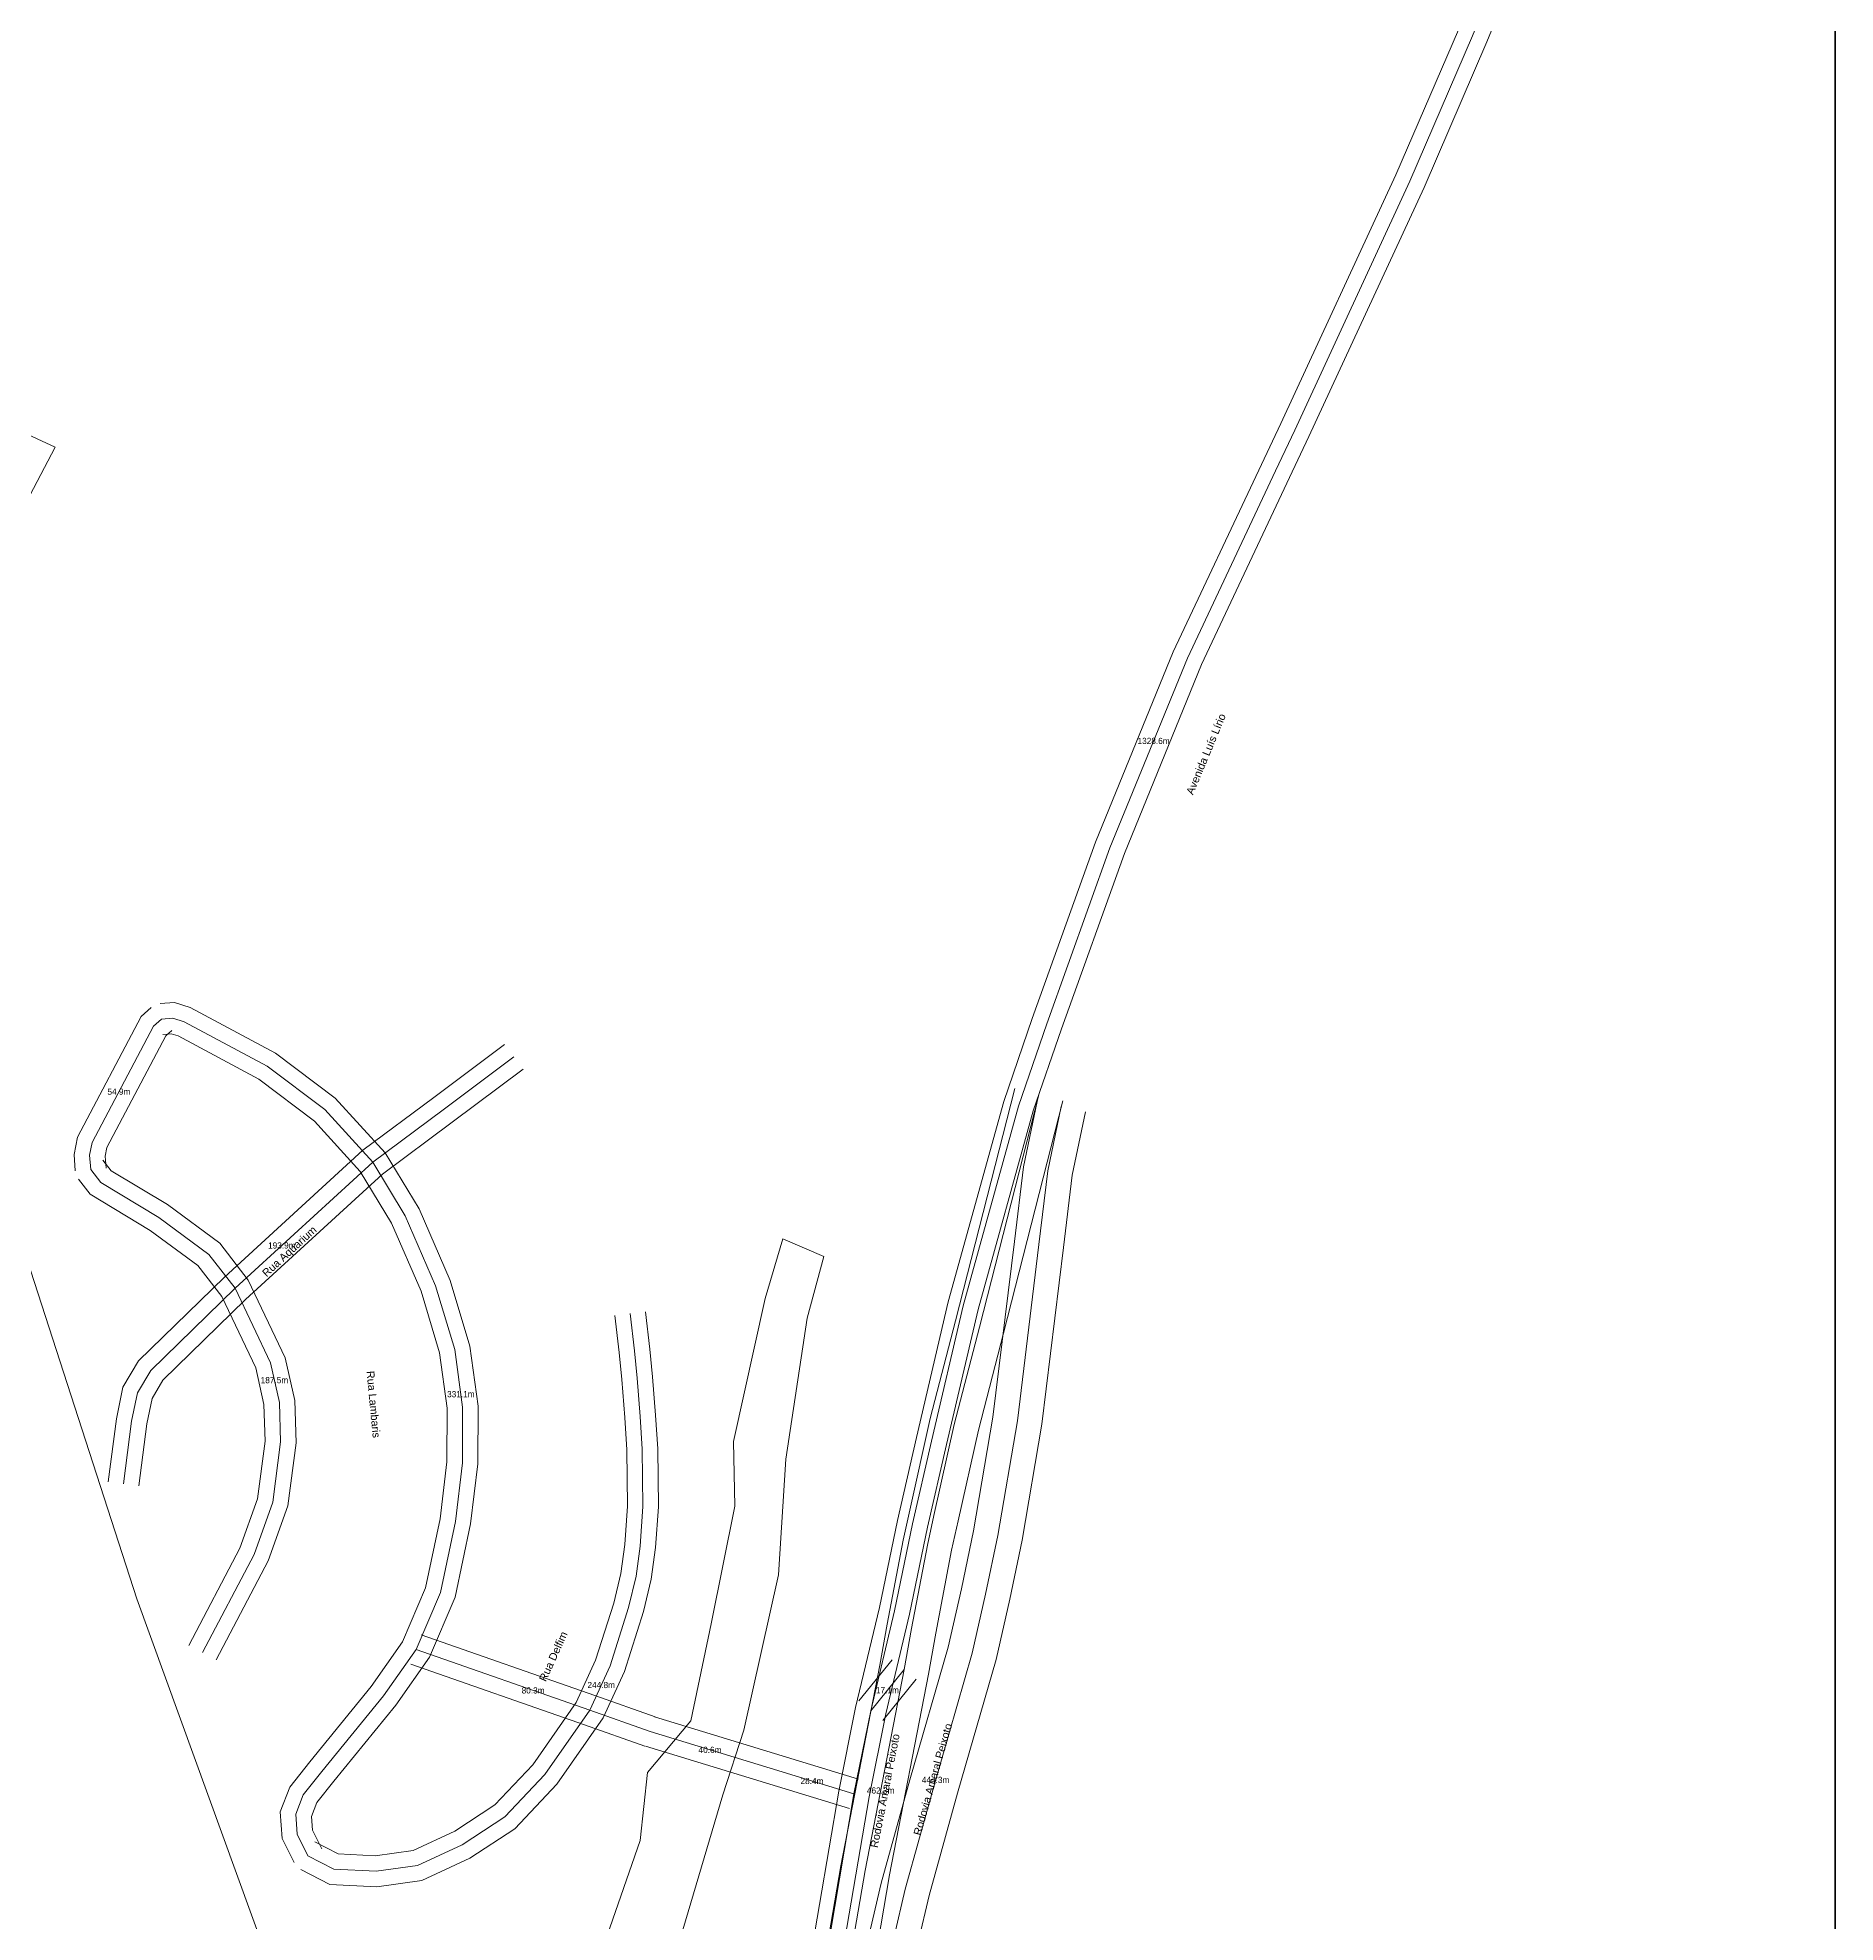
# Model space of a CAD drawing. Header units: metres. Extents: x 212809 to 214582, y 7522455 to 7524839.
# Drawn here: x 213932 to 214514, y 7523825 to 7524436 of the extents above; entities that cross this region are included whole.
import ezdxf
from ezdxf.enums import TextEntityAlignment as Align

# ---------------------------------------------------------------- set-up
doc = ezdxf.new("R2010")
doc.units = ezdxf.units.M
for name, color, linetype, lineweight in [('ANNOT_LENGTH', 2, 'Continuous', 13), ('EQUIPAMENTOS', 4, 'Continuous', 15), ('QUADRO', 7, 'Continuous', 50), ('TEXTO', 7, 'Continuous', 15), ('VIAS', 8, 'Continuous', 15), ('VIAS_MEIO_FIO', 251, 'Continuous', 9)]:
    doc.layers.add(name, color=color, linetype=linetype, lineweight=lineweight)
doc.styles.add('PRO_STYLE', font='arial.ttf')

msp = doc.modelspace()

# ---------------------------------------------------------------- linework, layer by layer
at = {"layer": 'EQUIPAMENTOS'}
for points in [[(213901.38, 7523786.09), (213864.16, 7523930.12), (213864.16, 7523930.12), (213881.04, 7523952.74), (213837.44, 7524078.49), (213799.11, 7524189.06), (213716.71, 7524406.65), (213797.97, 7524425.41), (213835.09, 7524343.79), (213866.52, 7524256.69), (213879.81, 7524252.63), (213890.85, 7524261.17), (213920.06, 7524311.05), (213937.62, 7524302.91), (213904.75, 7524240.59), (213894.77, 7524201.28), (213892.34, 7524151.01), (213914.12, 7524083.88), (213964.06, 7523930.01), (214010.48, 7523802.09)], [(214112.81, 7523810.79), (214126.99, 7523851.73), (214129.35, 7523873.76), (214143.42, 7523890.52), (214150.02, 7523921.97), (214157.62, 7523960.05), (214157.23, 7523980.93), (214167.43, 7524027.31), (214173.16, 7524046.65), (214186.53, 7524040.85), (214181.1, 7524020.96), (214174.2, 7523975.2), (214171.85, 7523937.77), (214160.61, 7523887.54), (214153.81, 7523866.52), (214140.79, 7523822.85)]]:
    msp.add_lwpolyline(points, dxfattribs=at)
at = {"layer": 'QUADRO', "color": 7}
msp.add_lwpolyline([(212814.12, 7522457.86), (214514, 7522457.86), (214514, 7524839), (212814.12, 7524839)], close=True, dxfattribs=at)
at = {"layer": 'VIAS'}
for points in [[(214509, 7524834), (214498.86, 7524796.77), (214480, 7524724.94), (214471.06, 7524684.64), (214457.2, 7524633.5), (214416.24, 7524493.01), (214403.04, 7524451.95), (214396.56, 7524436.16), (214376.28, 7524389.06), (214338.98, 7524308.51), (214332.73, 7524295.24), (214304.2, 7524234.62), (214279.12, 7524173.21), (214258.69, 7524116.26), (214249.5, 7524089.56), (214231.58, 7524024.92), (214221.36, 7523981.1), (214215.17, 7523954.27), (214209.39, 7523926.09), (214201.65, 7523893.81), (214196.22, 7523866.87), (214186.89, 7523811.88)], [(213949.08, 7524069.04), (213948.72, 7524073.64), (213949.54, 7524077.84), (213969.41, 7524115.46), (213972.02, 7524117.78)], [(214019.4, 7523846.86), (214015.95, 7523853.8), (214015.48, 7523860.26), (214017.92, 7523866.55), (214023.94, 7523874.15), (214043.87, 7523898.58), (214054.45, 7523913.63), (214062.33, 7523932.05), (214067.17, 7523955.09), (214069.44, 7523974.09), (214069.52, 7523992.1), (214066.96, 7524010.75), (214060.78, 7524031.38), (214050.96, 7524054.02), (214040.42, 7524071.41), (214024.89, 7524088.45), (214006.25, 7524102.53), (213979.37, 7524116.92), (213975.65, 7524118.09), (213972.02, 7524117.78)], [(213959.67, 7523967.25), (213962.34, 7523987.51), (213964.24, 7523996.75), (213968.53, 7524003.98), (213995.83, 7524030.59), (214040.42, 7524071.41), (214063.18, 7524088.33), (214086.1, 7524105.52)], [(214256.07, 7524093.26), (214236.9, 7524018.02), (214228.73, 7523986.52), (214222.14, 7523956.97), (214220.03, 7523947.37), (214214.85, 7523920.38), (214212.47, 7523907.12), (214199.88, 7523842.08), (214191.49, 7523793.11), (214186.67, 7523764.19), (214182.03, 7523730.42), (214177.45, 7523697.83), (214171.81, 7523681.52), (214166.38, 7523671.93), (214147.33, 7523648.14)], [(214166.5, 7523657.85), (214174.15, 7523669.21), (214179.51, 7523679.94), (214184.73, 7523696.39), (214189.35, 7523715.85), (214200.56, 7523775.02), (214205.67, 7523805.35), (214212.84, 7523835.99), (214222.05, 7523869.29), (214234.52, 7523912.41), (214238.87, 7523931.59), (214242.81, 7523950.56), (214249.17, 7523987.71), (214256.14, 7524044.75), (214259.01, 7524068.57), (214263.36, 7524089.4)], [(213949.08, 7524069.04), (213952.33, 7524064.84), (213971.14, 7524053.51), (213987.33, 7524041.57), (213995.83, 7524030.59), (214007.33, 7524006.48), (214010.19, 7523993.61), (214010.57, 7523980.84), (214008.02, 7523961.28), (214001.97, 7523944.4), (213985.28, 7523912.62)], [(214123.77, 7524022.37), (214125.17, 7524010.3), (214126.02, 7524001.52), (214127.01, 7523989.11), (214127.69, 7523978.46), (214127.9, 7523959.92), (214127.02, 7523947.12), (214125.69, 7523937.34), (214123.25, 7523927.25), (214117.24, 7523908.31), (214110.67, 7523893.97), (214096.18, 7523873.15), (214083.17, 7523859.44), (214069.38, 7523850.39), (214054.92, 7523843.66), (214041.47, 7523841.84), (214027.84, 7523842.48), (214019.4, 7523846.86)], [(214130.19, 7523887.05), (214110.67, 7523893.97), (214054.45, 7523913.63)], [(214212.47, 7523907.12), (214201.65, 7523893.81)], [(214169.05, 7523875.2), (214130.19, 7523887.05)], [(214196.22, 7523866.87), (214169.05, 7523875.2)]]:
    msp.add_lwpolyline(points, dxfattribs=at)
at = {"layer": 'VIAS_MEIO_FIO', "color": 251}
for points in [[(214504.17, 7524835.31), (214494.03, 7524798.06), (214475.14, 7524726.12), (214466.21, 7524685.83), (214452.39, 7524634.86), (214411.46, 7524494.48), (214398.34, 7524453.67), (214391.95, 7524438.1), (214371.71, 7524391.1), (214334.45, 7524310.63), (214328.21, 7524297.37), (214299.62, 7524236.63), (214274.45, 7524175.01), (214253.97, 7524117.92), (214244.72, 7524091.05), (214226.74, 7524026.16), (214216.49, 7523982.23), (214210.28, 7523955.34), (214204.51, 7523927.18), (214196.77, 7523894.89), (214191.31, 7523867.78), (214181.96, 7523812.73)], [(214513.82, 7524832.69), (214503.69, 7524795.48), (214484.86, 7524723.76), (214475.92, 7524683.44), (214462.02, 7524632.15), (214421.02, 7524491.55), (214407.74, 7524450.24), (214401.17, 7524434.23), (214380.84, 7524387.02), (214343.51, 7524306.4), (214337.26, 7524293.11), (214308.78, 7524232.61), (214283.79, 7524171.42), (214263.4, 7524114.61), (214254.28, 7524088.08), (214236.43, 7524023.69), (214226.23, 7523979.97), (214220.05, 7523953.21), (214214.27, 7523925.01), (214206.54, 7523892.74), (214201.14, 7523865.96), (214191.82, 7523811.02)], [(214023.88, 7523849.09), (214020.87, 7523855.15), (214020.55, 7523859.5), (214022.31, 7523864.04), (214027.83, 7523871.02), (214047.86, 7523895.56), (214058.84, 7523911.18), (214067.13, 7523930.53), (214072.1, 7523954.27), (214074.44, 7523973.78), (214074.53, 7523992.43), (214071.86, 7524011.81), (214065.48, 7524033.1), (214055.41, 7524056.32), (214044.44, 7524074.42), (214028.27, 7524092.16), (214008.95, 7524106.75), (213981.32, 7524121.55), (213976.2, 7524123.16), (213971.6, 7524122.76)], [(213944.1, 7524068.64), (213943.68, 7524073.93), (213944.77, 7524079.53), (213965.41, 7524118.6), (213968.71, 7524121.52)], [(213954.07, 7524069.43), (213953.76, 7524073.35), (213954.3, 7524076.16), (213973.4, 7524112.32), (213975.34, 7524114.04)], [(214014.92, 7523844.64), (214011.04, 7523852.46), (214010.41, 7523861.01), (214013.53, 7523869.06), (214020.04, 7523877.29), (214039.89, 7523901.6), (214050.06, 7523916.07), (214057.54, 7523933.56), (214062.23, 7523955.9), (214064.44, 7523974.4), (214064.52, 7523991.77), (214062.06, 7524009.68), (214056.07, 7524029.66), (214046.51, 7524051.72), (214036.39, 7524068.4), (214021.5, 7524084.73), (214003.54, 7524098.31), (213977.42, 7524112.29), (213975.09, 7524113.02), (213972.45, 7524112.8)], [(213954.71, 7523967.91), (213957.4, 7523988.34), (213959.51, 7523998.58), (213964.56, 7524007.1), (213992.39, 7524034.23), (214037.23, 7524075.27), (214060.19, 7524092.34), (214083.1, 7524109.52)], [(213964.63, 7523966.6), (213967.27, 7523986.68), (213968.97, 7523994.92), (213972.49, 7524000.86), (213999.26, 7524026.96), (214043.6, 7524067.55), (214066.17, 7524084.33), (214089.1, 7524101.52)], [(214248.32, 7524095.24), (214229.16, 7524020.01), (214220.96, 7523988.39), (214214.32, 7523958.7), (214212.2, 7523948.98), (214206.99, 7523921.84), (214204.6, 7523908.59), (214192.01, 7523843.52), (214183.61, 7523794.44), (214178.76, 7523765.39), (214174.11, 7523731.52), (214169.64, 7523699.71), (214164.49, 7523684.82), (214159.74, 7523676.43), (214141.09, 7523653.14)], [(214263.82, 7524091.29), (214244.65, 7524016.03), (214236.51, 7523984.64), (214229.95, 7523955.24), (214227.87, 7523945.76), (214222.72, 7523918.91), (214220.33, 7523905.65), (214207.75, 7523840.65), (214199.38, 7523791.78), (214194.58, 7523762.98), (214189.96, 7523729.32), (214185.26, 7523695.95), (214179.14, 7523678.21), (214173.03, 7523667.43), (214153.58, 7523643.14)], [(214159.86, 7523662.31), (214167.23, 7523673.25), (214172.08, 7523682.95), (214177.02, 7523698.53), (214181.53, 7523717.52), (214192.68, 7523776.43), (214197.82, 7523806.93), (214205.09, 7523837.97), (214214.35, 7523871.46), (214226.77, 7523914.4), (214231.05, 7523933.29), (214234.95, 7523952.05), (214241.25, 7523988.87), (214248.2, 7524045.71), (214251.11, 7524069.87), (214255.52, 7524091.03)], [(214173.14, 7523653.38), (214181.08, 7523665.17), (214186.95, 7523676.92), (214192.45, 7523694.26), (214197.18, 7523714.18), (214208.43, 7523773.62), (214213.51, 7523803.77), (214220.6, 7523834.01), (214229.75, 7523867.11), (214242.27, 7523910.41), (214246.69, 7523929.89), (214250.67, 7523949.07), (214257.09, 7523986.55), (214264.08, 7524043.78), (214266.91, 7524067.27), (214271.19, 7524087.76)], [(213953.03, 7524072.1), (213955.71, 7524068.64), (213973.92, 7524057.67), (213990.85, 7524045.18), (214000.11, 7524033.23), (214012.09, 7524008.12), (214015.17, 7523994.23), (214015.58, 7523980.59), (214012.91, 7523960.1), (214006.56, 7523942.38), (213989.71, 7523910.29)], [(213945.13, 7524065.97), (213948.95, 7524061.04), (213968.36, 7524049.35), (213983.8, 7524037.96), (213991.54, 7524027.95), (214002.57, 7524004.84), (214005.2, 7523992.99), (214005.56, 7523981.09), (214003.13, 7523962.46), (213997.38, 7523946.41), (213980.86, 7523914.94)], [(214128.74, 7524022.94), (214130.14, 7524010.83), (214131, 7524001.96), (214132, 7523989.46), (214132.69, 7523978.64), (214132.9, 7523959.78), (214132, 7523946.61), (214130.61, 7523936.41), (214128.07, 7523925.91), (214121.91, 7523906.51), (214115.03, 7523891.48), (214100.07, 7523869.98), (214086.39, 7523855.58), (214071.82, 7523846.01), (214056.34, 7523838.81), (214041.69, 7523836.82), (214026.51, 7523837.53), (214017.09, 7523842.43)], [(214118.8, 7524021.79), (214120.2, 7524009.78), (214121.04, 7524001.08), (214122.03, 7523988.75), (214122.7, 7523978.27), (214122.9, 7523960.06), (214122.05, 7523947.62), (214120.77, 7523938.27), (214118.43, 7523928.6), (214112.56, 7523910.12), (214106.31, 7523896.46), (214092.29, 7523876.32), (214079.94, 7523863.31), (214066.94, 7523854.77), (214053.49, 7523848.52), (214041.25, 7523846.86), (214029.17, 7523847.42), (214021.71, 7523851.3)], [(214131.86, 7523891.77), (214112.33, 7523898.69), (214056.1, 7523918.35)], [(214208.59, 7523910.28), (214197.77, 7523896.97)], [(214128.52, 7523882.34), (214109.01, 7523889.26), (214052.8, 7523908.91)], [(214216.35, 7523903.97), (214205.54, 7523890.66)], [(214170.5, 7523879.98), (214131.65, 7523891.84)], [(214167.59, 7523870.42), (214128.74, 7523882.27)], [(214197.69, 7523871.65), (214170.51, 7523879.98)], [(214194.76, 7523862.09), (214167.58, 7523870.42)]]:
    msp.add_lwpolyline(points, dxfattribs=at)

# ---------------------------------------------------------------- texts
at = {"layer": 'ANNOT_LENGTH', "color": 7}
for s, p in [('1328.6m', (214293.26, 7524207.83)), ('54.9m', (213958.21, 7524094.26)), ('193.9m', (214010.97, 7524044.46)), ('187.5m', (214008.58, 7524000.85)), ('331.1m', (214068.95, 7523996.31)), ('80.3m', (214092.34, 7523900.38)), ('244.8m', (214114.4, 7523902.12)), ('17.1m', (214207.06, 7523900.47)), ('40.6m', (214149.62, 7523881.13)), ('28.4m', (214182.63, 7523871.04)), ('462.3m', (214204.89, 7523867.97)), ('444.3m', (214222.66, 7523871.4))]:
    msp.add_text(s, height=2, dxfattribs=at).set_placement(p, align=Align.MIDDLE_CENTER)
at = {"layer": 'TEXTO', "style": 'PRO_STYLE'}
for s, rotation, p in [('Avenida Luís Lírio', 67.48109, (214310.21, 7524203.59)), ('Rua Aquarium', 42.47186, (214013.4, 7524042.56)), ('Rua Lambaris', 275.34757, (214040.66, 7523993.01)), ('Rua Delfim', 65.5742, (214098.87, 7523911.38)), ('Rodovia Amaral Peixoto', 79.04336, (214206.27, 7523867.88)), ('Rodovia Amaral Peixoto', 74.17108, (214221.74, 7523871.58))]:
    msp.add_text(s, height=2.5, rotation=rotation, dxfattribs=at).set_placement(p, align=Align.MIDDLE_CENTER)

doc.saveas('drawing.dxf')
